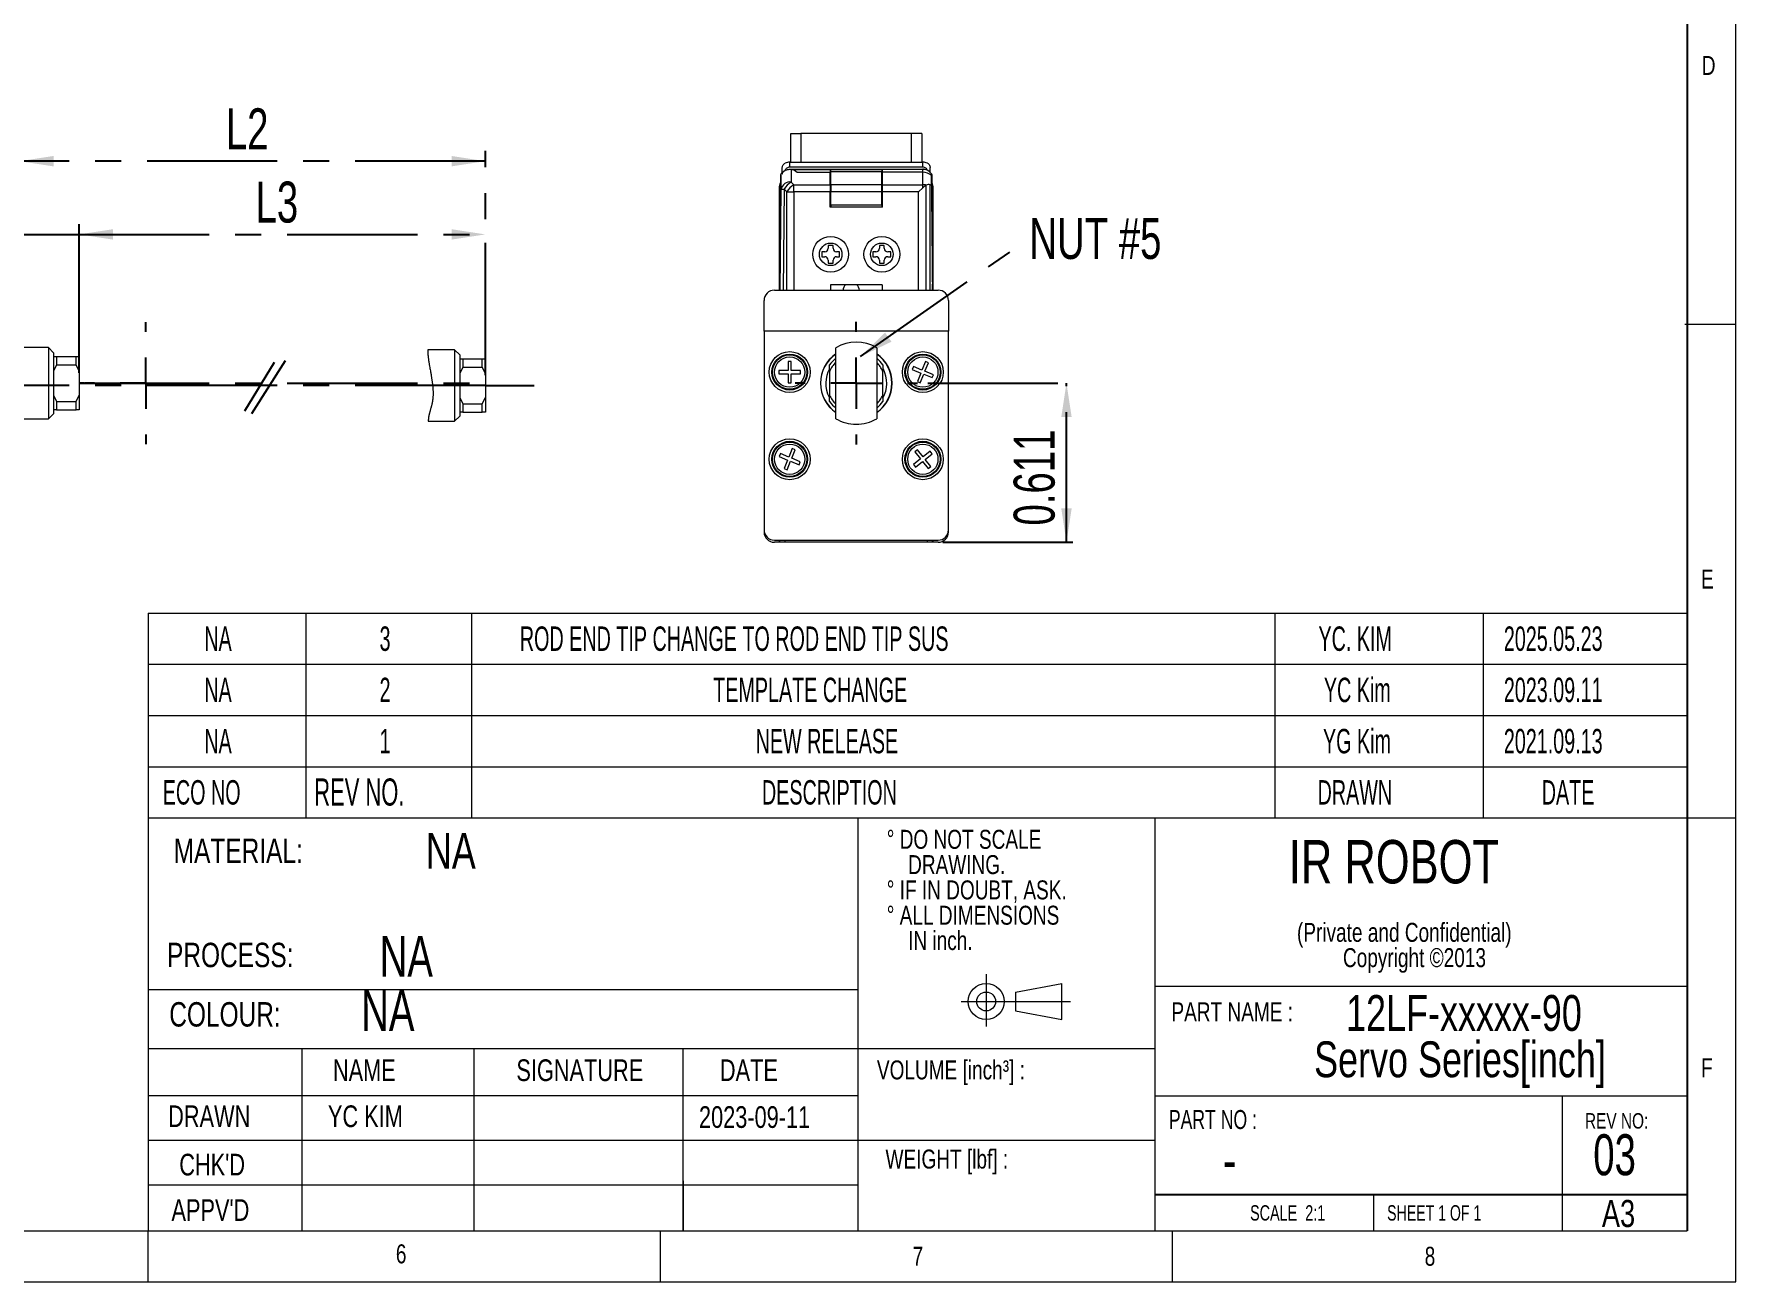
# Model space of a CAD drawing. Header units: inches. Extents: x 0.2 to 16.3, y 0.2 to 11.5.
# Drawn here: x 9.8 to 16.34, y 0.2 to 4.99 of the extents above; entities that cross this region are included whole.
import ezdxf

# ---------------------------------------------------------------- set-up
doc = ezdxf.new("R2010")
doc.units = ezdxf.units.IN
doc.header["$MEASUREMENT"] = 0
doc.linetypes.add('CENTERX2', pattern=[0.8, 0.5, -0.1, 0.1, -0.1])
for name, color, linetype in [('CENTER_LINE', 7, 'CENTERX2'), ('DIMENSION', 7, 'Continuous'), ('NOTES', 7, 'Continuous')]:
    doc.layers.add(name, color=color, linetype=linetype)
doc.styles.add('SLDTEXTSTYLE0', font='TXT', dxfattribs={"width": 0.7})
doc.styles.add('SLDTEXTSTYLE2', font='TXT', dxfattribs={"width": 0.75})
doc.styles.add('SLDTEXTSTYLE3', font='TXT', dxfattribs={"width": 0.6875})
doc.styles.add('SLDTEXTSTYLE4', font='TXT', dxfattribs={"width": 0.694444})
doc.styles.add('SLDTEXTSTYLE5', font='TXT', dxfattribs={"width": 0.605})
doc.dimstyles.new('SLDDIMSTYLE0', dxfattribs={"dimtxt": 0.15748, "dimasz": 0.13, "dimexe": 0, "dimexo": 0.0625, "dimgap": 0.03937, "dimtad": 1, "dimdec": 3, "dimrnd": 1e-09, "dimzin": 12, "dimdsep": 46, "dimtxsty": 'SLDTEXTSTYLE0', "dimsah": 1, "dimcen": 0.09, "dimadec": 0, "dimazin": 3, "dimtfac": 1, "dimtdec": 3, "dimtofl": 0, "dimtmove": 0, "dimatfit": 3, "dimfxl": 1, "dimfrac": 2, "dimtolj": 1, "dimtzin": 12, "dimarcsym": 0})
doc.dimstyles.new('SLDDIMSTYLE2', dxfattribs={"dimtxt": 0.15748, "dimasz": 0.13, "dimexe": 0, "dimexo": 0.0625, "dimgap": 0.03937, "dimtad": 1, "dimdec": 3, "dimrnd": 1e-09, "dimdsep": 46, "dimtxsty": 'SLDTEXTSTYLE0', "dimsah": 1, "dimcen": 0.09, "dimadec": 0, "dimazin": 2, "dimtfac": 1, "dimtdec": 3, "dimtofl": 0, "dimtmove": 0, "dimatfit": 3, "dimfxl": 1, "dimfrac": 2, "dimtolj": 1, "dimtzin": 12, "dimarcsym": 0})
doc.dimstyles.new('SLDDIMSTYLE4', dxfattribs={"dimtxt": 0.15748, "dimasz": 0.13, "dimexe": 0, "dimexo": 0.0625, "dimgap": 0.03937, "dimtad": 1, "dimdec": 3, "dimrnd": 1e-09, "dimzin": 12, "dimdsep": 46, "dimtxsty": 'SLDTEXTSTYLE0', "dimsah": 1, "dimcen": 0.09, "dimadec": 0, "dimazin": 3, "dimtfac": 1, "dimtdec": 3, "dimtmove": 0, "dimatfit": 0, "dimfxl": 1, "dimfrac": 2, "dimtolj": 1, "dimtzin": 12, "dimarcsym": 0})
doc.dimstyles.new('SLDDIMSTYLE7', dxfattribs={"dimtxt": 0.18, "dimasz": 0.13, "dimexe": 0, "dimexo": 0.0625, "dimgap": 0, "dimtad": 0, "dimtih": 1, "dimtoh": 1, "dimdec": 0, "dimrnd": 1e-09, "dimzin": 0, "dimdsep": 46, "dimtxsty": 'Standard', "dimsah": 1, "dimcen": 0.09, "dimadec": 0, "dimazin": 0, "dimtfac": 0.13, "dimtdec": 0, "dimtofl": 0, "dimtmove": 0, "dimatfit": 3, "dimfxl": 1, "dimfrac": 2, "dimtolj": 1, "dimtzin": 0, "dimarcsym": 0})

# ---------------------------------------------------------------- blocks, each defined once
blk = doc.blocks.new('SW_NOTE_0_1')
at = {"color": 0, "linetype": 'Continuous', "lineweight": 0, "char_height": 0.072917, "attachment_point": 2, "style": 'SLDTEXTSTYLE2'}
for s, insert in [('(Private and Confidential)', (0.6061, 0.094)), ('Copyright ©2013', (0.6452, -0.0032))]:
    blk.add_mtext(s, dxfattribs=dict(at, insert=insert))
blk = doc.blocks.new('SW_NOTE_0_2')
at = {"color": 0, "linetype": 'Continuous', "lineweight": 0, "char_height": 0.137795, "attachment_point": 2, "style": 'SLDTEXTSTYLE2'}
for s, insert in [('12LF-xxxxx-90', (0.5576, 0.1776)), ('Servo Series[inch]', (0.5424, -0.0005))]:
    blk.add_mtext(s, dxfattribs=dict(at, insert=insert))
blk = doc.blocks.new('SW_NOTE_0_3')
at = {"color": 0, "linetype": 'Continuous', "lineweight": 0, "attachment_point": 1, "style": 'SLDTEXTSTYLE2'}
for s, insert, char_height in [('%%d DO NOT SCALE', (0, 0.094), 0.072917), ('DRAWING.', (0.082, -0.0032), 0.07292), ('%%d IF IN DOUBT, ASK.', (0, -0.1004), 0.072917), ('%%d ALL DIMENSIONS', (0, -0.1977), 0.072917), ('IN inch.', (0.082, -0.2949), 0.07292)]:
    blk.add_mtext(s, dxfattribs=dict(at, insert=insert, char_height=char_height))
blk = doc.blocks.new('SW_TABLEANNOTATION_1')
at = {"color": 0, "linetype": 'Continuous', "lineweight": 18}
for p, q in [((0, 0), (0, -0.1969)), ((0, 0), (0.6057, 0)), ((0.6057, 0), (0.6057, -0.1969)), ((0.6057, 0), (1.2429, 0)), ((1.2429, 0), (1.2429, -0.1969)), ((1.2429, 0), (4.3302, 0)), ((4.3302, 0), (4.3302, -0.1969)), ((4.3302, 0), (5.1321, 0)), ((5.1321, 0), (5.1321, -0.1969)), ((5.1321, 0), (5.9148, 0)), ((5.9148, 0), (5.9148, -0.1969)), ((0, -0.1969), (0, -0.3937)), ((0, -0.1969), (0.6057, -0.1969)), ((0.6057, -0.1969), (0.6057, -0.3937)), ((0.6057, -0.1969), (1.2429, -0.1969)), ((1.2429, -0.1969), (1.2429, -0.3937)), ((1.2429, -0.1969), (4.3302, -0.1969)), ((4.3302, -0.1969), (4.3302, -0.3937)), ((4.3302, -0.1969), (5.1321, -0.1969)), ((5.1321, -0.1969), (5.1321, -0.3937)), ((5.1321, -0.1969), (5.9148, -0.1969)), ((5.9148, -0.1969), (5.9148, -0.3937)), ((0, -0.3937), (0, -0.5906)), ((0, -0.3937), (0.6057, -0.3937)), ((0.6057, -0.3937), (0.6057, -0.5906)), ((0.6057, -0.3937), (1.2429, -0.3937)), ((1.2429, -0.3937), (1.2429, -0.5906)), ((1.2429, -0.3937), (4.3302, -0.3937)), ((4.3302, -0.3937), (4.3302, -0.5906)), ((4.3302, -0.3937), (5.1321, -0.3937)), ((5.1321, -0.3937), (5.1321, -0.5906)), ((5.1321, -0.3937), (5.9148, -0.3937)), ((5.9148, -0.3937), (5.9148, -0.5906)), ((0, -0.5906), (0, -0.7874)), ((0, -0.5906), (0.6057, -0.5906)), ((0.6057, -0.5906), (0.6057, -0.7874)), ((0.6057, -0.5906), (1.2429, -0.5906)), ((1.2429, -0.5906), (1.2429, -0.7874)), ((1.2429, -0.5906), (4.3302, -0.5906)), ((4.3302, -0.5906), (4.3302, -0.7874)), ((4.3302, -0.5906), (5.1321, -0.5906)), ((5.1321, -0.5906), (5.1321, -0.7874)), ((5.1321, -0.5906), (5.9148, -0.5906)), ((5.9148, -0.5906), (5.9148, -0.7874)), ((0, -0.7874), (0.6057, -0.7874)), ((0.6057, -0.7874), (1.2429, -0.7874)), ((1.2429, -0.7874), (4.3302, -0.7874)), ((4.3302, -0.7874), (5.1321, -0.7874)), ((5.1321, -0.7874), (5.9148, -0.7874))]:
    blk.add_line(p, q, dxfattribs=at)
at = {"color": 0, "linetype": 'Continuous', "lineweight": 0, "attachment_point": 1, "style": 'SLDTEXTSTYLE5'}
for s, insert, char_height in [('NA', (0.2161, -0.0517), 0.09375), ('3', (0.8896, -0.0517), 0.0938), ('ROD END TIP CHANGE TO ROD END TIP SUS', (1.4289, -0.0517), 0.09375), ('YC. KIM', (4.4985, -0.0517), 0.09375), ('2025.05.23', (5.211, -0.0517), 0.09375), ('NA', (0.2161, -0.2486), 0.09375), ('2', (0.8896, -0.2486), 0.0938), ('TEMPLATE CHANGE', (2.172, -0.2486), 0.09375), ('YC Kim', (4.5194, -0.2486), 0.09375), ('2023.09.11', (5.211, -0.2486), 0.09375), ('NA', (0.2161, -0.4454), 0.09375), ('1', (0.8896, -0.4454), 0.0938), ('NEW RELEASE', (2.3352, -0.4454), 0.09375), ('YG Kim', (4.5159, -0.4454), 0.09375), ('2021.09.13', (5.211, -0.4454), 0.09375), ('ECO NO', (0.0563, -0.6423), 0.09375), ('REV NO.', (0.6388, -0.6358), 0.10417), ('DESCRIPTION', (2.3595, -0.6423), 0.09375), ('DRAWN', (4.4951, -0.6423), 0.09375), ('DATE', (5.3568, -0.6423), 0.09375)]:
    blk.add_mtext(s, dxfattribs=dict(at, insert=insert, char_height=char_height))
blk = doc.blocks.new('_D_27')
at = {"layer": 'CENTER_LINE'}
for p, q in [((9.7419, 3.89), (9.7419, 4.2618)), ((9.9703, 3.7923), (9.9703, 4.2618)), ((9.7419, 4.2224), (9.2068, 4.2224)), ((9.7419, 4.2224), (9.9703, 4.2224)), ((9.9703, 4.2224), (10.2203, 4.2224))]:
    blk.add_line(p, q, dxfattribs=at)
for points in [[(9.7419, 4.2224), (9.6119, 4.2424), (9.6119, 4.2024)], [(9.9703, 4.2224), (10.1003, 4.2024), (10.1003, 4.2424)]]:
    blk.add_solid(points, dxfattribs=at)
at = {"layer": 'CENTER_LINE', "insert": (9.2068, 4.4254), "char_height": 0.15748, "attachment_point": 1, "style": 'SLDTEXTSTYLE0'}
blk.add_mtext('L1', dxfattribs=at)
blk = doc.blocks.new('SW_CENTERMARKSYMBOL_7')
at = {"layer": 'CENTER_LINE', "color": 0}
for p, q in [((0, 0.1969), (0, 0.2348)), ((0, 0), (0, 0.0984)), ((-0.1969, 0), (-0.2348, 0)), ((0, 0), (-0.0984, 0)), ((0, 0), (0, -0.0984)), ((0, 0), (0.0984, 0)), ((0.1969, 0), (0.2348, 0)), ((0, -0.1969), (0, -0.2348))]:
    blk.add_line(p, q, dxfattribs=at)
blk = doc.blocks.new('_D_30')
at = {"layer": 'CENTER_LINE'}
for p, q in [((13.2322, 3.6506), (13.8047, 3.6506)), ((13.7653, 3.0395), (13.7653, 3.6506)), ((13.2901, 3.0395), (13.8047, 3.0395))]:
    blk.add_line(p, q, dxfattribs=at)
for points in [[(13.7653, 3.6506), (13.7453, 3.5206), (13.7853, 3.5206)], [(13.7653, 3.0395), (13.7853, 3.1695), (13.7453, 3.1695)]]:
    blk.add_solid(points, dxfattribs=at)
at = {"layer": 'CENTER_LINE', "insert": (13.5623, 3.1036), "char_height": 0.15748, "attachment_point": 1, "rotation": 90, "style": 'SLDTEXTSTYLE0'}
blk.add_mtext('0.611', dxfattribs=at)
blk = doc.blocks.new('SW_NOTE_0_8')
at = {"layer": 'CENTER_LINE', "color": 0, "insert": (0.0232, 0.0944), "char_height": 0.15748, "attachment_point": 1, "style": 'SLDTEXTSTYLE0'}
blk.add_mtext('NUT #5', dxfattribs=at)
blk = doc.blocks.new('SW_CENTERMARKSYMBOL_11')
at = {"layer": 'CENTER_LINE', "color": 0}
for p, q in [((0, 0.1969), (0, 0.2354)), ((0, 0), (0, 0.0984)), ((-0.1969, 0), (-0.2354, 0)), ((0, 0), (-0.0984, 0)), ((0, 0), (0, -0.0984)), ((0, 0), (0.0984, 0)), ((0.1969, 0), (0.2354, 0)), ((0, -0.1969), (0, -0.2354))]:
    blk.add_line(p, q, dxfattribs=at)
blk = doc.blocks.new('_D_32')
at = {"layer": 'CENTER_LINE'}
for p, q in [((9.9703, 3.6899), (9.9703, 4.2618)), ((11.5317, 3.6899), (11.5317, 4.2618)), ((9.9703, 4.2224), (11.5317, 4.2224))]:
    blk.add_line(p, q, dxfattribs=at)
for points in [[(9.9703, 4.2224), (10.1003, 4.2024), (10.1003, 4.2424)], [(11.5317, 4.2224), (11.4017, 4.2424), (11.4017, 4.2024)]]:
    blk.add_solid(points, dxfattribs=at)
at = {"layer": 'CENTER_LINE', "insert": (10.6484, 4.4254), "char_height": 0.15748, "attachment_point": 1, "style": 'SLDTEXTSTYLE0'}
blk.add_mtext('L3', dxfattribs=at)
blk = doc.blocks.new('_D_34')
at = {"layer": 'CENTER_LINE'}
for p, q in [((9.7419, 3.681), (9.7419, 4.5432)), ((11.5317, 3.681), (11.5317, 4.5432)), ((11.5317, 4.5038), (9.7419, 4.5038))]:
    blk.add_line(p, q, dxfattribs=at)
for points in [[(9.7419, 4.5038), (9.8719, 4.4838), (9.8719, 4.5238)], [(11.5317, 4.5038), (11.4017, 4.5238), (11.4017, 4.4838)]]:
    blk.add_solid(points, dxfattribs=at)
at = {"layer": 'CENTER_LINE', "insert": (10.5342, 4.7068), "char_height": 0.15748, "attachment_point": 1, "style": 'SLDTEXTSTYLE0'}
blk.add_mtext('L2', dxfattribs=at)

msp = doc.modelspace()

# ---------------------------------------------------------------- linework, layer by layer
at = {"color": 7, "linetype": 'Continuous', "lineweight": 18}
for p, q in [((16.3386, 0.1969), (16.3386, 11.4961)), ((12.7054, 4.5002), (12.7054, 4.6105)), ((13.17, 4.6105), (12.7448, 4.6105)), ((13.2094, 4.6105), (13.2094, 4.5002)), ((12.6635, 4.008), (12.6674, 4.453)), ((12.6682, 4.3961), (12.6682, 4.4543)), ((12.7015, 4.4806), (12.7015, 4.5003)), ((12.7015, 4.5002), (13.2133, 4.5002)), ((13.2133, 4.4806), (12.7015, 4.4806)), ((12.7015, 4.4727), (13.2133, 4.4727)), ((12.7015, 4.4727), (12.857, 4.4727)), ((12.7076, 4.4722), (12.7076, 4.4236)), ((12.7102, 4.4717), (12.857, 4.4717)), ((12.857, 4.4602), (12.7303, 4.4602)), ((12.857, 4.4717), (12.857, 4.4727)), ((12.857, 4.4717), (12.857, 4.4602)), ((12.857, 4.4134), (12.857, 4.4602)), ((12.859, 4.4508), (12.857, 4.4508)), ((12.859, 4.4491), (12.857, 4.4491)), ((12.8599, 4.4727), (12.859, 4.471)), ((12.859, 4.4491), (12.859, 4.471)), ((12.859, 4.471), (12.8591, 4.4706)), ((12.859, 4.3779), (12.859, 4.4491)), ((13.0557, 4.4706), (12.8591, 4.4706)), ((12.8597, 4.4134), (12.8593, 4.4626)), ((13.0555, 4.4626), (12.8593, 4.4626)), ((12.8599, 4.4727), (13.055, 4.4727)), ((13.055, 4.4727), (13.0558, 4.471)), ((13.0551, 4.4134), (13.0555, 4.4626)), ((13.0558, 4.471), (13.0557, 4.4706)), ((13.0558, 4.471), (13.0558, 4.4491)), ((13.0558, 4.4508), (13.0578, 4.4508)), ((13.0558, 4.3779), (13.0558, 4.4491)), ((13.0558, 4.4491), (13.0578, 4.4491)), ((13.0578, 4.4727), (13.2133, 4.4727)), ((13.0578, 4.4717), (13.0578, 4.4727)), ((13.2133, 4.4717), (13.0578, 4.4717)), ((13.0578, 4.4612), (13.0578, 4.4717)), ((13.2133, 4.4612), (13.0578, 4.4612)), ((13.0578, 4.4134), (13.0578, 4.4612)), ((13.2133, 4.4806), (13.2133, 4.5002)), ((13.2133, 4.4612), (13.2133, 4.4717)), ((13.2133, 4.4134), (13.2133, 4.4612)), ((13.2421, 4.4602), (13.242, 4.4609)), ((13.2464, 4.4107), (13.2464, 4.4484)), ((13.2474, 4.453), (13.2513, 4.008)), ((12.6621, 4.008), (12.6621, 4.4018)), ((12.69, 4.3855), (12.6797, 4.3958)), ((12.69, 4.3855), (12.7178, 4.3855)), ((12.7076, 4.4236), (12.7178, 4.4134)), ((12.7178, 4.3855), (12.7178, 4.4134)), ((12.7178, 4.4134), (12.857, 4.4134)), ((12.857, 4.3855), (12.7178, 4.3855)), ((12.857, 4.4134), (12.857, 4.3855)), ((12.857, 4.327), (12.857, 4.3855)), ((13.0551, 4.4134), (12.8597, 4.4134)), ((12.8598, 4.3349), (12.8598, 4.3855)), ((13.055, 4.3855), (12.8598, 4.3855)), ((13.055, 4.3349), (13.055, 4.3855)), ((13.0578, 4.4134), (13.2133, 4.4134)), ((13.0578, 4.3855), (13.0578, 4.4134)), ((13.197, 4.3855), (13.0578, 4.3855)), ((13.0578, 4.327), (13.0578, 4.3855)), ((13.197, 4.3855), (13.2133, 4.4018)), ((13.2133, 4.4018), (13.2133, 4.4134)), ((13.2527, 4.008), (13.2527, 4.4018)), ((12.859, 4.3779), (12.857, 4.3779)), ((12.8593, 4.3546), (12.857, 4.3546)), ((12.8593, 4.3349), (12.857, 4.3349)), ((13.0578, 4.327), (12.857, 4.327)), ((12.8592, 4.3546), (12.859, 4.3779)), ((12.8591, 4.3349), (12.8591, 4.327)), ((12.8593, 4.3349), (12.8593, 4.3546)), ((12.8598, 4.3349), (12.8595, 4.3349)), ((12.8595, 4.3349), (12.8595, 4.327)), ((13.055, 4.3349), (12.8598, 4.3349)), ((13.055, 4.3349), (13.0554, 4.3349)), ((13.0554, 4.3349), (13.0554, 4.327)), ((13.0555, 4.3349), (13.0555, 4.3546)), ((13.0555, 4.3546), (13.0578, 4.3546)), ((13.0555, 4.3349), (13.0578, 4.3349)), ((13.0556, 4.3546), (13.0558, 4.3779)), ((13.0557, 4.3349), (13.0557, 4.327)), ((13.0558, 4.3779), (13.0578, 4.3779)), ((12.8245, 4.1551), (12.8245, 4.1367)), ((12.836, 4.1551), (12.8245, 4.1551)), ((12.8245, 4.1367), (12.836, 4.1367)), ((12.8498, 4.1804), (12.8498, 4.1689)), ((12.8682, 4.1804), (12.8498, 4.1804)), ((12.8498, 4.123), (12.8498, 4.1115)), ((12.8682, 4.1689), (12.8682, 4.1804)), ((12.8682, 4.1115), (12.8682, 4.123)), ((12.8934, 4.1551), (12.882, 4.1551)), ((12.882, 4.1367), (12.8934, 4.1367)), ((12.8934, 4.1367), (12.8934, 4.1551)), ((13.0214, 4.1551), (13.0214, 4.1367)), ((13.0329, 4.1551), (13.0214, 4.1551)), ((13.0214, 4.1367), (13.0329, 4.1367)), ((13.0467, 4.1804), (13.0467, 4.1689)), ((13.065, 4.1804), (13.0467, 4.1804)), ((13.0467, 4.123), (13.0467, 4.1115)), ((13.065, 4.1689), (13.065, 4.1804)), ((13.065, 4.1115), (13.065, 4.123)), ((13.0903, 4.1551), (13.0788, 4.1551)), ((13.0788, 4.1367), (13.0903, 4.1367)), ((13.0903, 4.1367), (13.0903, 4.1551)), ((12.8498, 4.1115), (12.8682, 4.1115)), ((13.0467, 4.1115), (13.065, 4.1115)), ((12.6425, 4.008), (13.2724, 4.008)), ((13.0568, 4.0288), (12.858, 4.0288)), ((12.858, 4.0288), (12.858, 4.008)), ((13.0568, 4.0288), (13.0568, 4.008)), ((12.6031, 3.8506), (12.6031, 3.9687)), ((13.3117, 3.9687), (13.3117, 3.8506)), ((16.1417, 3.878), (16.3386, 3.878)), ((12.6031, 3.8506), (12.6031, 3.0869)), ((13.3117, 3.8506), (12.6031, 3.8506)), ((13.3117, 3.0869), (13.3117, 3.8506)), ((9.8521, 3.7876), (9.7419, 3.7876)), ((9.8718, 3.7679), (9.8521, 3.7876)), ((9.8521, 3.7876), (9.8521, 3.5135)), ((9.8718, 3.7679), (9.8718, 3.5332)), ((9.8718, 3.7529), (9.8836, 3.7529)), ((9.8836, 3.7529), (9.8836, 3.7206)), ((9.8836, 3.7529), (9.9584, 3.7529)), ((9.9584, 3.7206), (9.9584, 3.7529)), ((9.9584, 3.7529), (9.9703, 3.7529)), ((9.9703, 3.7529), (9.9703, 3.6965)), ((11.4136, 3.7787), (11.3107, 3.7787)), ((11.4333, 3.759), (11.4136, 3.7787)), ((11.4136, 3.7787), (11.4136, 3.5046)), ((11.4333, 3.759), (11.4333, 3.5243)), ((11.4333, 3.744), (11.4451, 3.744)), ((11.4451, 3.744), (11.4451, 3.7117)), ((11.4451, 3.744), (11.5199, 3.744)), ((11.5199, 3.7117), (11.5199, 3.744)), ((11.5199, 3.744), (11.5317, 3.744)), ((11.5317, 3.744), (11.5317, 3.6876)), ((12.7077, 3.7345), (12.6953, 3.7345)), ((12.6953, 3.7345), (12.6953, 3.6994)), ((12.7077, 3.6994), (12.7077, 3.7345)), ((12.8787, 3.5142), (12.8787, 3.7869)), ((13.0362, 3.7869), (13.0362, 3.6506)), ((13.2231, 3.7338), (13.2099, 3.7012)), ((13.2214, 3.6966), (13.2346, 3.7292)), ((13.2346, 3.7292), (13.2231, 3.7338)), ((9.8836, 3.7206), (9.8718, 3.6965)), ((9.8836, 3.7206), (9.9584, 3.7206)), ((9.9703, 3.6965), (9.9584, 3.7206)), ((9.9703, 3.6965), (9.9703, 3.6046)), ((11.4451, 3.7117), (11.4333, 3.6876)), ((11.4451, 3.7117), (11.5199, 3.7117)), ((11.5317, 3.6876), (11.5199, 3.7117)), ((11.5317, 3.6876), (11.5317, 3.5957)), ((12.6953, 3.6994), (12.6602, 3.6994)), ((12.6602, 3.6994), (12.6602, 3.687)), ((12.6602, 3.687), (12.6953, 3.687)), ((12.6953, 3.687), (12.6953, 3.6518)), ((12.7428, 3.6994), (12.7077, 3.6994)), ((12.7077, 3.6518), (12.7077, 3.687)), ((12.7077, 3.687), (12.7428, 3.687)), ((12.7428, 3.687), (12.7428, 3.6994)), ((12.8548, 3.6965), (12.8548, 3.7206)), ((12.8548, 3.6965), (12.8548, 3.6046)), ((13.0595, 3.7206), (13.0595, 3.6965)), ((13.0595, 3.6046), (13.0595, 3.6965)), ((13.1773, 3.7144), (13.1727, 3.7029)), ((13.1727, 3.7029), (13.2052, 3.6897)), ((13.2099, 3.7012), (13.1773, 3.7144)), ((13.2052, 3.6897), (13.1921, 3.6572)), ((13.2036, 3.6525), (13.2167, 3.6851)), ((13.2167, 3.6851), (13.2493, 3.6719)), ((13.254, 3.6834), (13.2214, 3.6966)), ((13.2493, 3.6719), (13.254, 3.6834)), ((9.8718, 3.6046), (9.8836, 3.5805)), ((9.9584, 3.5805), (9.9703, 3.6046)), ((9.9703, 3.6046), (9.9703, 3.5482)), ((12.6953, 3.6518), (12.7077, 3.6518)), ((12.8269, 3.6065), (12.8277, 3.6065)), ((12.8548, 3.5805), (12.8548, 3.6046)), ((13.0362, 3.6506), (13.0362, 3.5142)), ((13.0595, 3.6046), (13.0595, 3.5805)), ((13.0871, 3.6065), (13.088, 3.6065)), ((13.1921, 3.6572), (13.2036, 3.6525)), ((9.8521, 3.5135), (9.8718, 3.5332)), ((9.8836, 3.5482), (9.8718, 3.5482)), ((9.8836, 3.5805), (9.9584, 3.5805)), ((9.8836, 3.5805), (9.8836, 3.5482)), ((9.8836, 3.5482), (9.9584, 3.5482)), ((9.9584, 3.5482), (9.9584, 3.5805)), ((9.9703, 3.5482), (9.9584, 3.5482)), ((11.4333, 3.5957), (11.4451, 3.5716)), ((11.4451, 3.5393), (11.4333, 3.5393)), ((11.4451, 3.5716), (11.5199, 3.5716)), ((11.4451, 3.5716), (11.4451, 3.5393)), ((11.4451, 3.5393), (11.5199, 3.5393)), ((11.5199, 3.5716), (11.5317, 3.5957)), ((11.5199, 3.5393), (11.5199, 3.5716)), ((11.5317, 3.5393), (11.5199, 3.5393)), ((11.5317, 3.5957), (11.5317, 3.5393)), ((9.7419, 3.5135), (9.8521, 3.5135)), ((11.3123, 3.5046), (11.4136, 3.5046)), ((11.4136, 3.5046), (11.4333, 3.5243)), ((12.6657, 3.38), (12.6609, 3.3686)), ((12.6609, 3.3686), (12.6934, 3.3552)), ((12.6981, 3.3666), (12.6657, 3.38)), ((12.6934, 3.3552), (12.68, 3.3227)), ((12.6915, 3.3179), (12.7049, 3.3504)), ((12.7116, 3.3991), (12.6981, 3.3666)), ((12.7049, 3.3504), (12.7373, 3.337)), ((12.7096, 3.3619), (12.723, 3.3944)), ((12.7421, 3.3485), (12.7096, 3.3619)), ((12.723, 3.3944), (12.7116, 3.3991)), ((12.7373, 3.337), (12.7421, 3.3485)), ((13.2046, 3.3596), (13.177, 3.3378)), ((13.177, 3.3378), (13.1847, 3.3281)), ((13.1926, 3.3948), (13.1829, 3.3872)), ((13.1829, 3.3872), (13.2046, 3.3596)), ((13.1847, 3.3281), (13.2123, 3.3498)), ((13.2144, 3.3672), (13.1926, 3.3948)), ((13.2123, 3.3498), (13.234, 3.3222)), ((13.242, 3.389), (13.2144, 3.3672)), ((13.222, 3.3575), (13.2496, 3.3792)), ((13.2438, 3.3299), (13.222, 3.3575)), ((13.2496, 3.3792), (13.242, 3.389)), ((12.68, 3.3227), (12.6915, 3.3179)), ((13.234, 3.3222), (13.2438, 3.3299)), ((12.6031, 3.0869), (12.6031, 3.0789)), ((13.3117, 3.0789), (13.3117, 3.0869)), ((12.6425, 3.0475), (13.2724, 3.0475)), ((12.6621, 3.0395), (12.6425, 3.0395)), ((12.6621, 3.0395), (12.6621, 3.0475)), ((12.6641, 3.0395), (12.6621, 3.0395)), ((12.6641, 3.0395), (12.6641, 3.0475)), ((12.6838, 3.0395), (12.6641, 3.0395)), ((13.231, 3.0395), (12.6838, 3.0395)), ((13.2507, 3.0395), (13.231, 3.0395)), ((13.2507, 3.0395), (13.2507, 3.0475)), ((13.2527, 3.0395), (13.2507, 3.0395)), ((13.2527, 3.0395), (13.2527, 3.0475)), ((13.2724, 3.0395), (13.2527, 3.0395)), ((10.2362, 1.9792), (10.2362, 0.3937)), ((16.3386, 1.9792), (10.2362, 1.9792)), ((12.9632, 1.9792), (12.9632, 0.3937)), ((14.1045, 1.9792), (14.1045, 0.3937)), ((10.2362, 1.3209), (12.9632, 1.3209)), ((13.5696, 1.3109), (13.7473, 1.3442)), ((13.5696, 1.3109), (13.5696, 1.2383)), ((13.7473, 1.2051), (13.7473, 1.3442)), ((16.1516, 1.3324), (14.1045, 1.3324)), ((13.5696, 1.2383), (13.7473, 1.2051)), ((10.8268, 1.0943), (10.8268, 0.3937)), ((11.4873, 1.0943), (11.4873, 0.3937)), ((12.292, 0.3937), (12.292, 1.0943)), ((12.9632, 0.9117), (10.2362, 0.9117)), ((15.6722, 0.3937), (15.6722, 0.9103)), ((14.1045, 0.741), (10.2362, 0.741)), ((10.2362, 0.5701), (12.9632, 0.5701)), ((12.292, 0.585), (12.292, 0.3937)), ((14.9453, 0.5283), (14.9453, 0.3937)), ((0.3937, 0.3937), (16.1516, 0.3937)), ((10.2362, 0.1969), (10.2362, 0.3937)), ((12.2047, 0.1969), (12.2047, 0.3937)), ((14.1732, 0.1969), (14.1732, 0.3937)), ((0.1969, 0.1969), (16.3386, 0.1969))]:
    msp.add_line(p, q, dxfattribs=at)
at = {"color": 8, "linetype": 'Continuous', "lineweight": 18}
for p, q in [((12.7448, 4.6105), (12.7448, 4.5002)), ((13.17, 4.5002), (13.17, 4.6105)), ((13.2414, 4.4609), (13.242, 4.4609)), ((12.6648, 4.008), (12.6682, 4.3961)), ((12.6797, 4.3958), (12.6763, 4.008)), ((12.69, 4.008), (12.69, 4.3855)), ((12.7178, 4.3855), (12.7178, 4.008)), ((13.197, 4.008), (13.197, 4.3855)), ((13.2249, 4.4109), (13.2249, 4.008)), ((13.2412, 4.008), (13.2412, 4.4134)), ((12.6838, 3.0395), (12.6838, 3.0475)), ((13.231, 3.0395), (13.231, 3.0475))]:
    msp.add_line(p, q, dxfattribs=at)
at = {"color": 7, "linetype": 'CENTERX2', "lineweight": 18}
for p, q in [((13.4566, 1.3801), (13.4566, 1.1786)), ((13.3607, 1.2746), (13.7805, 1.2746))]:
    msp.add_line(p, q, dxfattribs=at)
at = {"color": 7, "linetype": 'Continuous', "lineweight": 18, "flags": 128}
msp.add_lwpolyline([(11.3107, 3.7787), (11.3107, 3.7777), (11.3106, 3.7768), (11.3106, 3.7759), (11.3106, 3.7747), (11.3105, 3.7735), (11.3105, 3.7723), (11.3105, 3.7711), (11.3105, 3.7699), (11.3106, 3.7688), (11.3106, 3.7676), (11.3106, 3.7665), (11.3107, 3.7653), (11.3108, 3.7639), (11.3109, 3.7625), (11.311, 3.7612), (11.3111, 3.7598), (11.3112, 3.7584), (11.3113, 3.757), (11.3115, 3.7552), (11.3117, 3.7533), (11.3119, 3.7514), (11.3121, 3.7496), (11.3124, 3.7477), (11.3126, 3.7459), (11.3128, 3.744), (11.3131, 3.7422), (11.3134, 3.7397), (11.3138, 3.7372), (11.3141, 3.7347), (11.3145, 3.7322), (11.3149, 3.7297), (11.3153, 3.7273), (11.3158, 3.7243), (11.3163, 3.7214), (11.3168, 3.7184), (11.3173, 3.7155), (11.318, 3.7112), (11.3187, 3.707), (11.3195, 3.7027), (11.3203, 3.6984), (11.321, 3.6942), (11.3216, 3.6908), (11.3222, 3.6875), (11.3228, 3.6841), (11.3234, 3.6808), (11.324, 3.6774), (11.3244, 3.6746), (11.3249, 3.6718), (11.3253, 3.669), (11.3258, 3.6663), (11.3262, 3.6635), (11.3266, 3.6607), (11.3269, 3.6585), (11.3272, 3.6563), (11.3275, 3.6541), (11.3278, 3.6519), (11.3281, 3.6497), (11.3284, 3.6476), (11.3286, 3.6452), (11.3289, 3.6429), (11.3291, 3.6406), (11.3293, 3.6382), (11.3295, 3.6364), (11.3297, 3.6346), (11.3298, 3.6328), (11.33, 3.6309), (11.3301, 3.6291), (11.3302, 3.6272), (11.3303, 3.6254), (11.3304, 3.6235), (11.3305, 3.6217), (11.3306, 3.6198), (11.3306, 3.618), (11.3307, 3.6161), (11.3307, 3.6143), (11.3307, 3.6124), (11.3307, 3.6106), (11.3307, 3.6087), (11.3307, 3.6069), (11.3306, 3.6051), (11.3306, 3.6034), (11.3305, 3.6017), (11.3304, 3.6), (11.3303, 3.5983), (11.3302, 3.5967), (11.3301, 3.595), (11.33, 3.5935), (11.3298, 3.592), (11.3297, 3.5905), (11.3295, 3.5891), (11.3294, 3.5876), (11.3292, 3.5861), (11.329, 3.5847), (11.3288, 3.5833), (11.3286, 3.5819), (11.3284, 3.5805), (11.3281, 3.5792), (11.3279, 3.5778), (11.3277, 3.5764), (11.3274, 3.575), (11.3271, 3.5736), (11.3268, 3.5723), (11.3265, 3.5709), (11.3262, 3.5696), (11.3259, 3.5682), (11.3256, 3.5669), (11.3252, 3.5653), (11.3248, 3.5638), (11.3244, 3.5623), (11.324, 3.5607), (11.3236, 3.5592), (11.3231, 3.5577), (11.3227, 3.5562), (11.3223, 3.5546), (11.3215, 3.5522), (11.3208, 3.5498), (11.3201, 3.5474), (11.3194, 3.545), (11.319, 3.5435), (11.3186, 3.5419), (11.3181, 3.5404), (11.3177, 3.5388), (11.3173, 3.5373), (11.3169, 3.5357), (11.3165, 3.5342), (11.3161, 3.5326), (11.3158, 3.5314), (11.3155, 3.5302), (11.3152, 3.529), (11.315, 3.5277), (11.3147, 3.5265), (11.3145, 3.5252), (11.3142, 3.524), (11.314, 3.5228), (11.3138, 3.5216), (11.3136, 3.5205), (11.3135, 3.5194), (11.3133, 3.5183), (11.3131, 3.5171), (11.313, 3.516), (11.3129, 3.5149), (11.3128, 3.5138), (11.3127, 3.5127), (11.3126, 3.5115), (11.3125, 3.5104), (11.3124, 3.5092), (11.3124, 3.5081), (11.3123, 3.5069), (11.3123, 3.5058), (11.3123, 3.5046)], dxfattribs=at)
at = {"color": 7, "linetype": 'Continuous', "lineweight": 18}
for centre, radius in [((12.859, 4.1459), 0.0689), ((12.859, 4.1459), 0.0433), ((13.0558, 4.1459), 0.0689), ((13.0558, 4.1459), 0.0433), ((12.7015, 3.6932), 0.0787), ((12.7015, 3.6932), 0.0689), ((12.7015, 3.6932), 0.0661), ((12.7015, 3.6932), 0.0582), ((13.2133, 3.6932), 0.0787), ((13.2133, 3.6932), 0.0689), ((13.2133, 3.6932), 0.0661), ((13.2133, 3.6932), 0.0582), ((12.7015, 3.3585), 0.0787), ((12.7015, 3.3585), 0.0689), ((12.7015, 3.3585), 0.0661), ((12.7015, 3.3585), 0.0582), ((13.2133, 3.3585), 0.0787), ((13.2133, 3.3585), 0.0689), ((13.2133, 3.3585), 0.0661), ((13.2133, 3.3585), 0.0582), ((13.4566, 1.2746), 0.0696), ((13.4566, 1.2746), 0.0363)]:
    msp.add_circle(centre, radius, dxfattribs=at)
for centre, radius, start, end in [((12.7015, 4.4333), 0.0394, 147.81989, 150.05281), ((12.7015, 4.4333), 0.0394, 43.04269, 81.16753), ((13.2133, 4.4609), 0.0394, 63.69863, 90), ((13.2133, 4.4333), 0.0394, 82.48354, 90), ((13.2133, 4.4333), 0.0394, 77.34027, 90), ((13.215, 4.4161), 0.0451, 45.82364, 92.07245), ((13.2133, 4.4333), 0.0394, 32.66721, 77.34027), ((13.2133, 4.4333), 0.0394, 29.94719, 32.66721), ((12.7027, 4.3886), 0.0353, 82.12722, 167.73628), ((12.68, 4.5979), 0.2021, 266.658, 269.92808), ((12.7372, 4.3662), 0.0647, 117.27378, 152.72622), ((12.7474, 4.3559), 0.0647, 117.27378, 152.72622), ((13.2134, 4.3591), 0.0543, 76.08614, 90.07918), ((13.234, 4.3966), 0.0169, 116.60592, 122.80643), ((13.2133, 4.4018), 0.0394, 0, 29.12304), ((12.836, 4.1689), 0.0138, 270, 0), ((12.836, 4.123), 0.0138, 0, 90), ((12.882, 4.1689), 0.0138, 180, 270), ((12.882, 4.123), 0.0138, 90, 180), ((13.0329, 4.1689), 0.0138, 270, 0), ((13.0329, 4.123), 0.0138, 0, 90), ((13.0788, 4.1689), 0.0138, 180, 270), ((13.0788, 4.123), 0.0138, 90, 180), ((12.6425, 3.9687), 0.0394, 90, 180), ((12.9379, 4.0059), 0.0315, 133.44276, 176.15994), ((12.9379, 4.0059), 0.0315, 3.84006, 46.55724), ((13.2724, 3.9687), 0.0394, 0, 90), ((12.9574, 3.6506), 0.1575, 60, 120), ((12.9574, 3.6506), 0.1378, 124.8499, 235.1501), ((12.9574, 3.6506), 0.137, 125.07951, 234.92049), ((12.9572, 3.6506), 0.124, 129.27262, 145.62874), ((12.9572, 3.6506), 0.1122, 134.39843, 155.82246), ((12.9574, 3.6506), 0.1378, 304.8499, 55.1501), ((12.9574, 3.6506), 0.137, 305.07951, 54.92049), ((12.9572, 3.6506), 0.124, 34.37126, 50.44414), ((12.9572, 3.6506), 0.1122, 24.17754, 45.26208), ((12.9574, 3.6506), 0.1173, 151.62088, 207.14517), ((12.9574, 3.6506), 0.1173, 330.8028, 27.34913), ((12.9572, 3.6506), 0.1122, 204.17754, 225.60157), ((12.9572, 3.6506), 0.1122, 314.73792, 335.82246), ((12.9572, 3.6506), 0.124, 214.37126, 230.72738), ((12.9572, 3.6506), 0.124, 309.55586, 325.62874), ((12.9574, 3.6506), 0.1575, 240, 270), ((12.9574, 3.6506), 0.1575, 270, 300), ((12.6425, 3.0869), 0.0394, 180, 270), ((12.6425, 3.0789), 0.0394, 180, 270), ((13.2724, 3.0869), 0.0394, 270, 0), ((13.2724, 3.0789), 0.0394, 270, 0)]:
    msp.add_arc(centre, radius, start, end, dxfattribs=at)
for centre, major_axis, ratio, start_param, end_param in [((13.2133, 4.3461), (0.0278, 0.0672), 0.414214, 0, 0.445561), ((13.2133, 4.4018), (0.0394, 0), 0.414214, 0.573826, 0.785398), ((13.2133, 8.2208), (-0.0394, 4.5115), 0.000076, 2.576493, 2.77517), ((13.251, 3.9491), (-0.0007, 0.0827), 0.008727, 5.521826, 7.046704)]:
    msp.add_ellipse(centre, major_axis=major_axis, ratio=ratio, start_param=start_param, end_param=end_param, dxfattribs=at)
for points in [[(12.7054, 4.6105), (12.706, 4.6105), (12.7072, 4.6105), (12.7163, 4.6105), (12.7293, 4.6105), (12.7397, 4.6105), (12.7448, 4.6105)], [(13.2094, 4.6105), (13.2088, 4.6105), (13.2076, 4.6105), (13.1985, 4.6105), (13.1855, 4.6105), (13.1752, 4.6105), (13.17, 4.6105)]]:
    msp.add_open_spline(points, degree=3, dxfattribs=at)
for points, knots in [([(12.6682, 4.4543), (12.6683, 4.4545), (12.6686, 4.455), (12.6719, 4.4596), (12.6781, 4.4655), (12.6877, 4.4708), (12.6981, 4.4731), (12.705, 4.4725), (12.7076, 4.4722)], [0, 0, 0, 0, 0.154072, 0.309207, 0.488335, 0.671502, 0.878231, 1, 1, 1, 1]), ([(12.6728, 4.4609), (12.6728, 4.4639), (12.673, 4.4702), (12.6731, 4.4759), (12.6731, 4.4789)], [0, 0, 0, 0, 0.479315, 1, 1, 1, 1]), ([(12.6731, 4.4789), (12.6733, 4.4807), (12.6736, 4.4842), (12.676, 4.4892), (12.6795, 4.4934), (12.6825, 4.4953), (12.6841, 4.4962)], [0, 0, 0, 0, 0.268398, 0.522178, 0.764747, 1, 1, 1, 1]), ([(12.6731, 4.4543), (12.6732, 4.4549), (12.6735, 4.4573), (12.6754, 4.4611), (12.6786, 4.4653), (12.6816, 4.4672), (12.6831, 4.4681)], [0, 0, 0, 0, 0.111807, 0.407871, 0.703936, 1, 1, 1, 1]), ([(12.7015, 4.4806), (12.6996, 4.4804), (12.6956, 4.4801), (12.6903, 4.4774), (12.6858, 4.4734), (12.6841, 4.4699), (12.6832, 4.4681)], [0, 0, 0, 0, 0.249883, 0.499844, 0.749883, 1, 1, 1, 1]), ([(12.7015, 4.5003), (12.6985, 4.5001), (12.6924, 4.4997), (12.6869, 4.4974), (12.6841, 4.4962)], [0, 0, 0, 0, 0.500008, 1, 1, 1, 1]), ([(12.8593, 4.4626), (12.8593, 4.4651), (12.8592, 4.4697), (12.8592, 4.4703), (12.8591, 4.4706)], [0, 0, 0, 0, 0.557681, 1, 1, 1, 1]), ([(13.0557, 4.4706), (13.0556, 4.4702), (13.0556, 4.4693), (13.0555, 4.4646), (13.0555, 4.4626)], [0, 0, 0, 0, 0.557682, 1, 1, 1, 1]), ([(13.2316, 4.4681), (13.2308, 4.4699), (13.229, 4.4734), (13.2245, 4.4774), (13.2192, 4.4801), (13.2153, 4.4804), (13.2133, 4.4806)], [0, 0, 0, 0, 0.250117, 0.500156, 0.750117, 1, 1, 1, 1]), ([(13.222, 4.4717), (13.2219, 4.4717), (13.2218, 4.4717), (13.2204, 4.4717), (13.2183, 4.4717), (13.2158, 4.4717), (13.2141, 4.4717), (13.2133, 4.4717)], [0, 0, 0, 0, 0.209529, 0.419059, 0.628588, 0.838117, 1, 1, 1, 1]), ([(13.2308, 4.4962), (13.2325, 4.4951), (13.236, 4.493), (13.2396, 4.488), (13.2414, 4.4831), (13.2416, 4.4801), (13.2417, 4.4789)], [0, 0, 0, 0, 0.270501, 0.54064, 0.820446, 1, 1, 1, 1]), ([(13.242, 4.4609), (13.242, 4.4637), (13.2419, 4.47), (13.2418, 4.4757), (13.2417, 4.4789)], [0, 0, 0, 0, 0.4520547, 1, 1, 1, 1]), ([(13.2465, 4.4546), (13.2465, 4.4545), (13.2464, 4.4544), (13.2464, 4.4529), (13.2464, 4.4506), (13.2464, 4.4487), (13.2464, 4.4484)], [0, 0, 0, 0, 0.238751, 0.502449, 0.923769, 1, 1, 1, 1]), ([(12.6621, 4.4018), (12.6624, 4.4053), (12.6628, 4.4119), (12.6657, 4.4179), (12.6671, 4.4208)], [0, 0, 0, 0, 0.522752, 1, 1, 1, 1]), ([(12.8597, 4.4134), (12.8598, 4.4088), (12.8598, 4.4006), (12.8598, 4.3901), (12.8598, 4.3855)], [0, 0, 0, 0, 0.557568, 1, 1, 1, 1]), ([(13.0551, 4.4134), (13.0551, 4.4088), (13.055, 4.4006), (13.055, 4.3901), (13.055, 4.3855)], [0, 0, 0, 0, 0.557568, 1, 1, 1, 1]), ([(13.2249, 4.4109), (13.2219, 4.4089), (13.2181, 4.4063), (13.2142, 4.4027), (13.2133, 4.4018)], [0, 0, 0, 0, 0.765617, 1, 1, 1, 1])]:
    msp.add_open_spline(points, degree=3, knots=knots, dxfattribs=at)
at = {"layer": 'CENTER_LINE'}
for p, q in [((11.5317, 3.6416), (9.7419, 3.6416)), ((9.9703, 3.6506), (11.5317, 3.6506)), ((9.9885, 3.6506), (9.9738, 3.6506)), ((11.5317, 3.6416), (11.7196, 3.6416))]:
    msp.add_line(p, q, dxfattribs=at)
at = {"layer": 'DIMENSION'}
for p, q in [((10.7206, 3.7307), (10.6059, 3.5427)), ((10.7625, 3.7371), (10.6329, 3.5324))]:
    msp.add_line(p, q, dxfattribs=at)
at = {"layer": 'NOTES', "color": 7}
for p, q in [((16.1516, 11.2992), (16.1516, 0.3937)), ((16.1516, 0.5314), (14.1045, 0.5314))]:
    msp.add_line(p, q, dxfattribs=at)
at = {"layer": 'NOTES', "color": 7, "linetype": 'Continuous', "lineweight": 18}
for p, q in [((10.2362, 1.0945), (14.1045, 1.0945)), ((16.1516, 0.9103), (14.1045, 0.9103))]:
    msp.add_line(p, q, dxfattribs=at)

# ---------------------------------------------------------------- block references
at = {"color": 7, "linetype": 'Continuous', "lineweight": 0}
for name, p in [('SW_TABLEANNOTATION_1', (10.2354, 2.7675)), ('SW_NOTE_0_3', (13.0747, 1.8403)), ('SW_NOTE_0_1', (14.4577, 1.4828)), ('SW_NOTE_0_2', (14.7354, 1.1219))]:
    msp.add_blockref(name, p, dxfattribs=at)
at = {"layer": 'CENTER_LINE'}
for name, p in [('SW_NOTE_0_8', (13.5992, 4.1912)), ('SW_CENTERMARKSYMBOL_7', (10.2262, 3.6506)), ('SW_CENTERMARKSYMBOL_11', (12.9574, 3.6506))]:
    msp.add_blockref(name, p, dxfattribs=at)

# ---------------------------------------------------------------- texts
at = {"color": 7, "linetype": 'Continuous', "lineweight": 0}
for s, insert, char_height, attachment_point, style in [('D', (16.2073, 4.9082), 0.0729, 1, 'SLDTEXTSTYLE2'), ('E', (16.2042, 2.9345), 0.0729, 1, 'SLDTEXTSTYLE2'), ('MATERIAL:', (10.3338, 1.9007), 0.09375, 1, 'SLDTEXTSTYLE2'), ('NA', (11.399, 1.9225), 0.1378, 2, 'SLDTEXTSTYLE2'), ('PROCESS:', (10.3082, 1.5003), 0.09375, 1, 'SLDTEXTSTYLE2'), ('PART NAME :', (14.1688, 1.2713), 0.072917, 1, 'SLDTEXTSTYLE2'), ('NAME', (10.9459, 1.0522), 0.08333, 1, 'SLDTEXTSTYLE2'), ('SIGNATURE', (11.651, 1.0522), 0.08333, 1, 'SLDTEXTSTYLE2'), ('DATE', (12.4332, 1.0522), 0.08333, 1, 'SLDTEXTSTYLE2'), ('VOLUME [inch³] :', (13.0367, 1.0481), 0.072917, 1, 'SLDTEXTSTYLE2'), ('DRAWN', (10.3125, 0.8753), 0.08333, 1, 'SLDTEXTSTYLE2'), ('2023-09-11', (12.3528, 0.8722), 0.08333, 1, 'SLDTEXTSTYLE2'), ('REV NO:', (15.7582, 0.8455), 0.05906, 1, 'SLDTEXTSTYLE2'), ("CHK'D", (10.3553, 0.6894), 0.08333, 1, 'SLDTEXTSTYLE2'), ('-', (14.392, 0.7443), 0.1575, 2, 'SLDTEXTSTYLE2'), ("APPV'D", (10.3253, 0.5149), 0.08333, 1, 'SLDTEXTSTYLE2'), ('SCALE  2:1', (14.471, 0.4918), 0.05906, 1, 'SLDTEXTSTYLE0'), ('SHEET 1 OF 1', (14.9977, 0.4918), 0.059055, 1, 'SLDTEXTSTYLE3'), ('A3', (15.8233, 0.5121), 0.10417, 1, 'SLDTEXTSTYLE2')]:
    msp.add_mtext(s, dxfattribs=dict(at, insert=insert, char_height=char_height, attachment_point=attachment_point, style=style))
at = {"layer": 'CENTER_LINE', "char_height": 0.15748, "attachment_point": 1, "style": 'SLDTEXTSTYLE0'}
for s, insert in [('NA', (11.1254, 1.5269)), ('NA', (11.0544, 1.3192)), ('03', (15.7901, 0.7644))]:
    msp.add_mtext(s, dxfattribs=dict(at, insert=insert))
at = {"layer": 'NOTES', "attachment_point": 1}
for s, insert, char_height, style in [('IR ROBOT', (14.6199, 1.8951), 0.16667, 'SLDTEXTSTYLE2'), ('COLOUR:', (10.3168, 1.2721), 0.09375, 'SLDTEXTSTYLE2'), ('F', (16.2042, 1.0567), 0.0729, 'SLDTEXTSTYLE2'), ('YC KIM', (10.9266, 0.8753), 0.08333, 'SLDTEXTSTYLE2'), ('PART NO :', (14.1589, 0.8575), 0.07292, 'SLDTEXTSTYLE4'), ('WEIGHT [lbf] :', (13.0699, 0.7055), 0.072917, 'SLDTEXTSTYLE2'), ('6', (11.1877, 0.3413), 0.0729, 'SLDTEXTSTYLE2'), ('7', (13.1737, 0.332), 0.0729, 'SLDTEXTSTYLE2'), ('8', (15.1422, 0.332), 0.0729, 'SLDTEXTSTYLE2')]:
    msp.add_mtext(s, dxfattribs=dict(at, insert=insert, char_height=char_height, style=style))

# ---------------------------------------------------------------- dimensions: what is measured, and where the dimension line sits
at = {"layer": 'CENTER_LINE'}
for base, p1, p2, text, picture, middle in [((9.7419, 4.5038), (11.5317, 3.6416), (9.7419, 3.6416), 'L2', '_D_34', (10.6368, 4.5038)), ((11.5317, 4.2224), (9.9703, 3.6506), (11.5317, 3.6506), 'L3', '_D_32', (10.751, 4.2224))]:
    dim = msp.add_linear_dim(base=base, p1=p1, p2=p2, text=text, dimstyle='SLDDIMSTYLE0', dxfattribs=at)
    dim.commit()
    dim.dimension.update_dxf_attribs({"geometry": picture, "text_midpoint": middle, "dimtype": 160})
dim = msp.add_linear_dim(base=(9.9703, 4.2224), p1=(9.7419, 3.8506), p2=(9.9703, 3.7529), dimstyle='SLDDIMSTYLE4', dxfattribs=at)
dim.commit()
dim.dimension.update_dxf_attribs({"geometry": '_D_27', "text_midpoint": (9.3094, 4.2224), "dimtype": 160})
dim = msp.add_linear_dim(base=(13.7653, 3.6506), p1=(13.2507, 3.0395), p2=(13.1928, 3.6506), angle=90, dimstyle='SLDDIMSTYLE2', dxfattribs=at)
dim.commit()
dim.dimension.update_dxf_attribs({"geometry": '_D_30', "text_midpoint": (13.7653, 3.345), "dimtype": 160})

# ---------------------------------------------------------------- leaders
msp.add_leader([(12.9739, 3.7529), (13.5992, 4.1912)], dimstyle='SLDDIMSTYLE7', dxfattribs=at)

doc.saveas('drawing.dxf')
